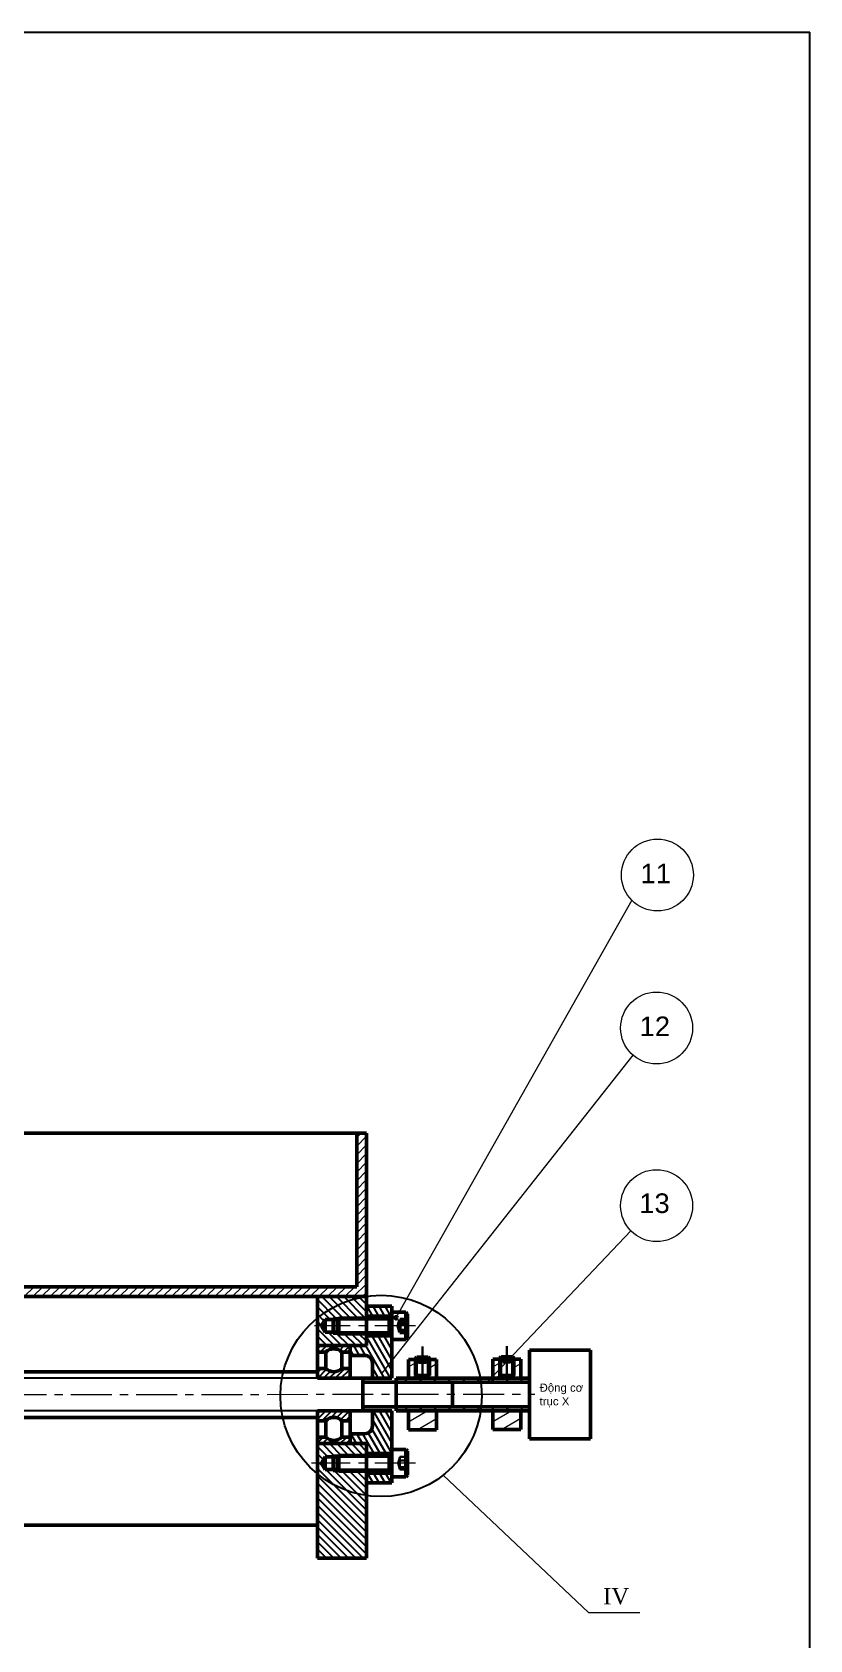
# Model space of a CAD drawing. Header units: inches. Extents: x -8900 to -5053, y -1814 to -15.
# Drawn here: x -6615.3 to -6377.4, y -507.3 to -15.5 of the extents above; entities that cross this region are included whole.
import ezdxf

# ---------------------------------------------------------------- set-up
doc = ezdxf.new("R2010")
doc.units = ezdxf.units.IN
doc.header["$LTSCALE"] = 2
doc.header["$MEASUREMENT"] = 0
for name, pattern in [('ACANSTGL', [0.11811023622, 0.07874015748, -0.03937007874]), ('CENTER', [2, 1.25, -0.25, 0.25, -0.25]), ('CENTER2', [28.575000000000003, 19.05, -3.175, 3.175, -3.175]), ('HIDDEN2', [4.762499999999999, 3.175, -1.5875])]:
    doc.linetypes.add(name, pattern=pattern)
for name, color, linetype, lineweight in [('Centerline (ISO)', 7, 'CENTER2', 30), ('duong co ban', 7, 'Continuous', 50), ('duong tam', 1, 'CENTER', 20), ('Hatch (ISO)', 6, 'Continuous', 18), ('MC', 1, 'Continuous', 35), ('net dam', 7, 'Continuous', 40), ('Visible (ISO)', 7, 'Continuous', 50), ('Visible Narrow (ISO)', 6, 'Continuous', 35)]:
    doc.layers.add(name, color=color, linetype=linetype, lineweight=lineweight)
doc.styles.get("Standard").update_dxf_attribs({"font": 'arial.ttf', "height": 2.5})

msp = doc.modelspace()

# ---------------------------------------------------------------- hatches: boundary and pattern name
h = msp.add_hatch()
h.set_pattern_fill('ANSI31', color=256, scale=0.5, angle=90, style=0)
h.set_pattern_definition([(135, (-7405.706722642825, -1579.740519466962), (-1.122532015133644, -1.122532015133644), [])])
h.paths.add_polyline_path([(-6513.017118682425, -402.2405194669618), (-6528.017118682425, -402.2405194669618), (-6528.017118682425, -411.2405194669618), (-6526.79825094531, -411.240519466962), (-6525.629456869177, -409.2953194669626), (-6523.229456869178, -409.2953194669631), (-6523.229456869178, -408.8405194669626), (-6513.017118682425, -408.8405194669626)])
h.paths.add_polyline_path([(-6513.017118682425, -413.640519466961), (-6521.513415469178, -413.640519466961), (-6523.229456869178, -413.640519466961), (-6523.229456869178, -413.185719466961), (-6525.629456869177, -413.185719466961), (-6526.79825094531, -411.2405194669616), (-6528.017118682425, -411.2405194669618), (-6528.017118682425, -417.2405194669618), (-6513.017118682425, -417.2405194669618)])
h.paths.add_polyline_path([(-6513.017118682425, -447.2405194669616), (-6513.217118682426, -447.2405194669616), (-6518.017118682426, -447.2405194669618), (-6528.017118682425, -447.240519466962), (-6528.017118682425, -453.2405194669618), (-6526.79825094531, -453.240519466962), (-6525.629456869177, -451.2953194669628), (-6523.229456869178, -451.2953194669626), (-6523.229456869178, -450.8405194669626), (-6513.017118682425, -450.8405194669626)])
h.paths.add_polyline_path([(-6513.017118682425, -455.640519466961), (-6521.513415469178, -455.640519466961), (-6523.229456869178, -455.640519466961), (-6523.229456869178, -455.1857194669608), (-6525.629456869177, -455.185719466961), (-6526.79825094531, -453.2405194669616), (-6528.017118682425, -453.2405194669616), (-6528.017118682425, -482.2405194669618), (-6513.017118682425, -482.2405194669616)])
h = msp.add_hatch()
h.set_pattern_fill('ANSI31', color=256, scale=0.5, angle=75.00000000000001, style=0)
h.set_pattern_definition([(120, (-7405.706722642825, -1579.740519466962), (-1.374815328507796, -0.79375), [])])
h.paths.add_polyline_path([(-6505.229456869178, -407.0405194669625), (-6505.229456869178, -405.2405194669618), (-6513.017118682425, -405.240519466962), (-6513.017118682425, -408.2405194669625), (-6505.229456869178, -408.2405194669627)])
h.paths.add_polyline_path([(-6505.229456869178, -414.2405194669614), (-6513.017118682425, -414.2405194669609), (-6513.017118682425, -417.2405194669616), (-6513.217118682426, -417.2405194669618), (-6518.017118682425, -417.2405194669618), (-6518.017118682425, -420.2405194669616), (-6513.629456869177, -420.2405194669618, -0.4142135623730951), (-6511.229456869178, -422.6405194669619), (-6511.229456869178, -427.240519466962), (-6505.229456869178, -427.2405194669623)])
h.paths.add_polyline_path([(-6505.229456869178, -437.240519466962), (-6511.229456869178, -437.2405194669618), (-6511.229456869178, -441.8405194669617, -0.414213562373123), (-6513.629456869178, -444.2405194669618), (-6518.017118682425, -444.2405194669616), (-6518.017118682425, -447.2405194669618), (-6513.217118682426, -447.2405194669618), (-6513.017118682425, -447.2405194669614), (-6513.017118682425, -450.240519466962), (-6505.229456869178, -450.2405194669625), (-6505.229456869178, -449.0405194669622)])
h.paths.add_polyline_path([(-6505.229456869178, -456.2405194669611), (-6513.017118682425, -456.2405194669609), (-6513.017118682425, -459.2405194669618), (-6505.229456869178, -459.2405194669618)])
at = {"linetype": 'Continuous'}
h = msp.add_hatch(dxfattribs=at)
h.set_pattern_fill('ANSI31', color=2, scale=0.4, style=0)
h.set_pattern_definition([(45, (-7405.706722642825, -1579.740519466962), (-0.8980256121069152, 0.8980256121069154), [])])
edge = h.paths.add_edge_path()
edge.add_spline(control_points=[(-6527.417118682425, -417.2405194669618), (-6527.768590545025, -417.2405194669624), (-6528.017118682424, -417.4890476043622), (-6528.017118682425, -417.8405194669617)], knot_values=[0, 0, 0, 0, 1, 1, 1, 1], weights=[1, 0.8047378541, 0.8047378541, 1], degree=3, periodic=0)
edge.add_line((-6518.617118682426, -417.2405194669618), (-6527.417118682426, -417.2405194669618))
edge.add_spline(control_points=[(-6518.017118682425, -417.8405194669617), (-6518.017118682425, -417.4890476043622), (-6518.265646819824, -417.2405194669624), (-6518.617118682426, -417.2405194669618)], knot_values=[0, 0, 0, 0, 1, 1, 1, 1], weights=[1, 0.8047378541, 0.8047378541, 1], degree=3, periodic=0)
edge.add_line((-6518.017118682425, -418.6405194669619), (-6518.017118682425, -417.8405194669617))
edge.add_spline(control_points=[(-6518.617118682426, -419.2405194669618), (-6518.265646819824, -419.240519466962), (-6518.017118682425, -418.9919913295623), (-6518.017118682425, -418.6405194669619)], knot_values=[0, 0, 0, 0, 1, 1, 1, 1], weights=[1, 0.8047378541, 0.8047378541, 1], degree=3, periodic=0)
edge.add_line((-6518.617118682426, -419.2405194669618), (-6520.567628939625, -419.2405194669618))
edge.add_spline(control_points=[(-6520.567628939625, -419.2405194669618), (-6522.008505259025, -417.8287547611617), (-6524.025732106024, -417.8287547611617), (-6525.466608425225, -419.2405194669618)], knot_values=[0, 0, 0, 0, 1, 1, 1, 1], weights=[1, 0.8095238095, 0.8095238095, 1], degree=3, periodic=0)
edge.add_line((-6525.466608425225, -419.2405194669618), (-6527.417118682424, -419.2405194669618))
edge.add_spline(control_points=[(-6528.017118682425, -418.6405194669619), (-6528.017118682424, -418.9919913295623), (-6527.768590545025, -419.240519466962), (-6527.417118682425, -419.2405194669618)], knot_values=[0, 0, 0, 0, 1, 1, 1, 1], weights=[1, 0.8047378541, 0.8047378541, 1], degree=3, periodic=0)
edge.add_line((-6528.017118682425, -418.6405194669619), (-6528.017118682425, -417.8405194669617))
edge = h.paths.add_edge_path()
edge.add_line((-6528.017118682425, -446.6405194669619), (-6528.017118682425, -445.8405194669617))
edge.add_spline(control_points=[(-6528.017118682425, -445.8405194669617), (-6528.017118682424, -445.4890476043616), (-6527.768590545025, -445.2405194669626), (-6527.417118682425, -445.2405194669618)], knot_values=[0, 0, 0, 0, 1, 1, 1, 1], weights=[1, 0.8047378541, 0.8047378541, 1], degree=3, periodic=0)
edge.add_line((-6525.466608425225, -445.2405194669618), (-6527.417118682424, -445.2405194669618))
edge.add_spline(control_points=[(-6520.567628939625, -445.2405194669618), (-6522.008505259025, -446.6522841727619), (-6524.025732106024, -446.6522841727619), (-6525.466608425225, -445.2405194669618)], knot_values=[0, 0, 0, 0, 1, 1, 1, 1], weights=[1, 0.8095238095, 0.8095238095, 1], degree=3, periodic=0)
edge.add_line((-6518.617118682426, -445.2405194669618), (-6520.567628939625, -445.2405194669618))
edge.add_spline(control_points=[(-6518.617118682426, -445.2405194669618), (-6518.265646819824, -445.2405194669626), (-6518.017118682425, -445.4890476043616), (-6518.017118682425, -445.8405194669617)], knot_values=[0, 0, 0, 0, 1, 1, 1, 1], weights=[1, 0.8047378541, 0.8047378541, 1], degree=3, periodic=0)
edge.add_line((-6518.017118682425, -446.6405194669619), (-6518.017118682425, -445.8405194669617))
edge.add_spline(control_points=[(-6518.017118682425, -446.6405194669619), (-6518.017118682425, -446.9919913295619), (-6518.265646819824, -447.2405194669622), (-6518.617118682426, -447.2405194669618)], knot_values=[0, 0, 0, 0, 1, 1, 1, 1], weights=[1, 0.8047378541, 0.8047378541, 1], degree=3, periodic=0)
edge.add_line((-6518.617118682426, -447.2405194669618), (-6527.417118682426, -447.2405194669618))
edge.add_spline(control_points=[(-6527.417118682425, -447.2405194669618), (-6527.768590545025, -447.2405194669622), (-6528.017118682424, -446.9919913295619), (-6528.017118682425, -446.6405194669619)], knot_values=[0, 0, 0, 0, 1, 1, 1, 1], weights=[1, 0.8047378541, 0.8047378541, 1], degree=3, periodic=0)
edge = h.paths.add_edge_path()
edge.add_spline(control_points=[(-6527.417118682425, -424.2405194669618), (-6527.768590545025, -424.2405194669621), (-6528.017118682424, -424.4890476043619), (-6528.017118682425, -424.8405194669617)], knot_values=[0, 0, 0, 0, 1, 1, 1, 1], weights=[1, 0.8047378541, 0.8047378541, 1], degree=3, periodic=0)
edge.add_line((-6525.466608425225, -424.2405194669618), (-6527.417118682424, -424.2405194669618))
edge.add_spline(control_points=[(-6525.466608425225, -424.2405194669618), (-6524.025732106024, -425.6522841727619), (-6522.008505259025, -425.6522841727619), (-6520.567628939625, -424.2405194669618)], knot_values=[0, 0, 0, 0, 1, 1, 1, 1], weights=[1, 0.8095238095, 0.8095238095, 1], degree=3, periodic=0)
edge.add_line((-6518.617118682426, -424.2405194669618), (-6520.567628939625, -424.2405194669618))
edge.add_spline(control_points=[(-6518.017118682425, -424.8405194669617), (-6518.017118682425, -424.4890476043619), (-6518.265646819824, -424.2405194669621), (-6518.617118682426, -424.2405194669618)], knot_values=[0, 0, 0, 0, 1, 1, 1, 1], weights=[1, 0.8047378541, 0.8047378541, 1], degree=3, periodic=0)
edge.add_line((-6518.017118682425, -426.6405194669619), (-6518.017118682425, -424.8405194669617))
edge.add_spline(control_points=[(-6518.617118682426, -427.2405194669618), (-6518.265646819824, -427.2405194669624), (-6518.017118682425, -426.9919913295619), (-6518.017118682425, -426.6405194669619)], knot_values=[0, 0, 0, 0, 1, 1, 1, 1], weights=[1, 0.8047378541, 0.8047378541, 1], degree=3, periodic=0)
edge.add_line((-6518.617118682426, -427.2405194669618), (-6527.417118682426, -427.2405194669618))
edge.add_spline(control_points=[(-6528.017118682425, -426.6405194669619), (-6528.017118682424, -426.9919913295619), (-6527.768590545025, -427.2405194669624), (-6527.417118682425, -427.2405194669618)], knot_values=[0, 0, 0, 0, 1, 1, 1, 1], weights=[1, 0.8047378541, 0.8047378541, 1], degree=3, periodic=0)
edge.add_line((-6528.017118682425, -426.6405194669619), (-6528.017118682425, -424.8405194669617))
edge = h.paths.add_edge_path()
edge.add_line((-6528.017118682425, -439.6405194669619), (-6528.017118682425, -437.8405194669617))
edge.add_spline(control_points=[(-6528.017118682425, -437.8405194669617), (-6528.017118682424, -437.4890476043624), (-6527.768590545025, -437.2405194669622), (-6527.417118682425, -437.2405194669618)], knot_values=[0, 0, 0, 0, 1, 1, 1, 1], weights=[1, 0.8047378541, 0.8047378541, 1], degree=3, periodic=0)
edge.add_line((-6518.617118682426, -437.2405194669618), (-6527.417118682426, -437.2405194669618))
edge.add_spline(control_points=[(-6518.617118682426, -437.2405194669618), (-6518.265646819824, -437.2405194669622), (-6518.017118682425, -437.4890476043624), (-6518.017118682425, -437.8405194669617)], knot_values=[0, 0, 0, 0, 1, 1, 1, 1], weights=[1, 0.8047378541, 0.8047378541, 1], degree=3, periodic=0)
edge.add_line((-6518.017118682425, -439.6405194669619), (-6518.017118682425, -437.8405194669617))
edge.add_spline(control_points=[(-6518.017118682425, -439.6405194669619), (-6518.017118682425, -439.9919913295618), (-6518.265646819824, -440.2405194669623), (-6518.617118682426, -440.2405194669618)], knot_values=[0, 0, 0, 0, 1, 1, 1, 1], weights=[1, 0.8047378541, 0.8047378541, 1], degree=3, periodic=0)
edge.add_line((-6518.617118682426, -440.2405194669618), (-6520.567628939625, -440.2405194669618))
edge.add_spline(control_points=[(-6525.466608425225, -440.2405194669618), (-6524.025732106024, -438.8287547611617), (-6522.008505259025, -438.8287547611617), (-6520.567628939625, -440.2405194669618)], knot_values=[0, 0, 0, 0, 1, 1, 1, 1], weights=[1, 0.8095238095, 0.8095238095, 1], degree=3, periodic=0)
edge.add_line((-6525.466608425225, -440.2405194669618), (-6527.417118682424, -440.2405194669618))
edge.add_spline(control_points=[(-6527.417118682425, -440.2405194669618), (-6527.768590545025, -440.2405194669623), (-6528.017118682424, -439.9919913295618), (-6528.017118682425, -439.6405194669619)], knot_values=[0, 0, 0, 0, 1, 1, 1, 1], weights=[1, 0.8047378541, 0.8047378541, 1], degree=3, periodic=0)
h = msp.add_hatch()
h.set_pattern_fill('ANSI31', color=256, scale=25, style=0)
h.set_pattern_definition([(45, (-284.5786889312722, 109.5559143820701), (-2.209708691207961, 2.209708691207961), [])])
h.paths.add_polyline_path([(-6478.058697680266, -428.4763751849254, 0.01016173906212109), (-6478.253514937585, -427.240519466962), (-6491.641102044618, -427.240519466962), (-6503.944730329474, -427.2405194669618), (-6503.944730329474, -428.4763751849251), (-6493.783959187475, -428.4763751849252)])
h.paths.add_polyline_path([(-6478.118407213844, -437.2405194669618, 0.01012242005554768), (-6477.957576743303, -436.0046637489986), (-6493.783959187475, -436.0046637489986), (-6503.944730329474, -436.0046637489986), (-6503.944730329475, -437.2405194669622), (-6491.641102044619, -437.240519466962)])
h.paths.add_polyline_path([(-6478.253514937585, -427.2405194669622, -0.01016173906212018), (-6478.058697680266, -428.4763751849254), (-6463.156349234643, -428.4763751849254), (-6463.156349234643, -427.2405194669622)])
h.paths.add_polyline_path([(-6477.957576743303, -436.0046637489985, -0.0101224200555486), (-6478.118407213844, -437.2405194669618), (-6474.389396901736, -437.2405194669617), (-6474.389396901736, -437.1614578834059), (-6465.817968330308, -437.1614578834059), (-6465.817968330307, -437.2405194669618), (-6463.156349234642, -437.2405194669617), (-6463.156349234642, -436.0046637489986)])
at = {"layer": 'duong co ban'}
for points in [[(-6503.649236818218, -408.7409980311813, 1), (-6504.339315234963, -408.7409980311813, 1)], [(-6508.007749527955, -425.7281253648205, 1), (-6508.697827944699, -425.7281253648205, 1)], [(-6475.140200964473, -427.7923867595118, 1), (-6475.830279381217, -427.7923867595118, 1)]]:
    msp.add_hatch(color=256, dxfattribs=at).paths.add_polyline_path(points)
at = {"layer": 'MC', "lineweight": 20}
h = msp.add_hatch(dxfattribs=at)
h.set_pattern_fill('ANSI31', color=256, scale=15, style=0)
h.set_pattern_definition([(45, (0, 0), (-1.325825214724776, 1.325825214724777), [])])
h.paths.add_polyline_path([(-6513.017118682425, -402.2405194669618), (-6513.017118682425, -352.2405194669618), (-6516.017118682425, -352.2405194669618), (-6516.017118682425, -399.2405194669618), (-7180.017118682425, -399.2405194669618), (-7180.017118682425, -352.2405194669618), (-7183.017118682425, -352.2405194669618), (-7183.017118682425, -402.2405194669618)])

# ---------------------------------------------------------------- linework, layer by layer
at = {"color": 7, "linetype": 'Continuous'}
for p, q in [((-7566.399313156398, -15.45334264421351), (-6377.399313156398, -15.45334264421351)), ((-6377.399313156398, -856.4533426442135), (-6377.399313156398, -15.45334264421351)), ((-6493.783959187475, -427.2405194669618), (-6495.926816330332, -427.240519466962))]:
    msp.add_line(p, q, dxfattribs=at)
at = {"lineweight": 20}
for p, q in [((-6431.849909341466, -281.0246812609705), (-6503.99427602659, -408.7409980311813)), ((-6431.498227695182, -328.4072283290209), (-6508.359692454262, -425.7161677745962)), ((-6432.174669634461, -382.1180391740815), (-6475.485240172845, -427.7923867595118))]:
    msp.add_line(p, q, dxfattribs=at)
for p, q in [((-6511.229456869178, -408.8405194669626), (-6523.229456869178, -408.8405194669626)), ((-6521.968215469178, -409.2953194669628), (-6506.123267269178, -409.2953194669631)), ((-6523.229456869178, -413.640519466961), (-6511.229456869178, -413.640519466961)), ((-6506.123267269178, -413.185719466961), (-6521.968215469178, -413.185719466961)), ((-6518.017118682425, -417.2405194669618), (-6518.017118682425, -420.2405194669614)), ((-6497.621816330332, -421.2180194669618), (-6497.621816330332, -426.8848051812481)), ((-6494.231816330333, -426.8848051812486), (-6494.231816330333, -421.2180194669618)), ((-6471.798682616023, -421.1389578834059), (-6471.798682616023, -426.8057435976922)), ((-6468.408682616025, -426.8057435976926), (-6468.408682616025, -421.1389578834059)), ((-6505.229456869177, -427.2405194669619), (-7168.617118682425, -427.2405194669618)), ((-6498.069673473189, -426.4369480383903), (-6498.069673473189, -427.2405194669619)), ((-6493.783959187475, -427.2405194669618), (-6493.783959187475, -426.2258750596332)), ((-6472.246539758879, -426.3578864548356), (-6472.24653975888, -427.2405194669622)), ((-6467.960825473167, -426.3578864548343), (-6467.960825473168, -427.2405194669622)), ((-6505.229456869178, -437.240519466962), (-7168.617118682425, -437.2405194669618)), ((-6511.229456869178, -450.8405194669626), (-6523.229456869178, -450.8405194669626)), ((-6521.968215469178, -451.2953194669628), (-6506.123267269178, -451.2953194669628)), ((-6523.229456869178, -455.640519466961), (-6511.229456869178, -455.640519466961)), ((-6506.123267269178, -455.1857194669608), (-6521.968215469178, -455.1857194669608))]:
    msp.add_line(p, q)
for centre in [(-6424.020964387949, -273.2976106054894), (-6424.287969481513, -320.0998715597352), (-6424.287969481513, -374.4499259317336)]:
    msp.add_circle(centre, 11, dxfattribs=at)
msp.add_circle((-6508.557597992215, -432.6508637399702), 30.78326290266159)
at = {"color": 7, "linetype": 'Continuous'}
for centre, start, end in [((-6518.617118682426, -417.8405194669617), 0, 90), ((-6518.617118682426, -426.6405194669619), 270, 0)]:
    msp.add_arc(centre, 0.6, start, end, dxfattribs=at)
at = {"layer": 'Centerline (ISO)', "linetype": 'HIDDEN2'}
for p, q in [((-6500.429456869178, -412.4820173012745), (-6502.829456869177, -412.4820173012747)), ((-6503.311765415554, -453.2405194669618), (-6502.829456869178, -451.4405194669628)), ((-6502.829456869178, -451.4405194669628), (-6502.829456869178, -451.280363290017)), ((-6502.829456869178, -451.280363290017), (-6500.429456869178, -451.2803632900175)), ((-6502.829456869178, -451.4405194669619), (-6502.829456869178, -451.7969085964198)), ((-6502.829456869178, -451.7969085964198), (-6502.829456869178, -453.4498374074251)), ((-6500.429456869178, -452.4176575135759), (-6502.829456869178, -452.4176575135759)), ((-6502.829456869178, -455.0405194669609), (-6503.311765415554, -453.2405194669618)), ((-6502.829456869178, -453.4498374074251), (-6502.829456869178, -454.8934482779675)), ((-6500.429456869178, -454.4820173012745), (-6502.829456869178, -454.4820173012745)), ((-6502.829456869178, -454.8934482779675), (-6502.829456869178, -455.040519466962)), ((-6502.829456869178, -455.2006773149494), (-6502.829456869178, -455.0405194669609)), ((-6500.429456869178, -455.2006773149496), (-6502.829456869178, -455.2006773149494))]:
    msp.add_line(p, q, dxfattribs=at)
at = {"layer": 'Centerline (ISO)', "linetype": 'CENTER2'}
for p, q in [((-6495.926816330332, -417.5248036310616), (-6495.926816330332, -427.240519466962)), ((-6470.103682616023, -417.4457420475056), (-6470.103682616023, -427.1614578834061))]:
    msp.add_line(p, q, dxfattribs=at)
at = {"layer": 'duong co ban'}
for p, q in [((-6528.017118682425, -427.2405194669618), (-6505.229456869177, -427.2405194669619)), ((-6528.017118682425, -437.2405194669618), (-6505.229456869178, -437.2405194669618))]:
    msp.add_line(p, q, dxfattribs=at)
at = {"layer": 'duong co ban', "lineweight": 20}
for p, q in [((-6489.528820648283, -456.8482790508955), (-6445.074858941563, -498.8620523418313)), ((-6445.074858941563, -498.8620523418313), (-6429.444683003333, -498.8620523418313))]:
    msp.add_line(p, q, dxfattribs=at)
at = {"layer": 'duong co ban'}
msp.add_circle((-6503.99427602659, -408.7409980311813), 0.3450392083723273, dxfattribs=at)
at = {"layer": 'duong tam', "ltscale": 5}
for p, q in [((-6497.989456869178, -411.2405194669618), (-6528.879771079684, -411.2405194669618)), ((-7203.453008687209, -432.2071295556925), (-6461.490811762918, -432.161457883406)), ((-6497.989456869178, -453.2405194669618), (-6529.848870887169, -453.2405194669618))]:
    msp.add_line(p, q, dxfattribs=at)
at = {"layer": 'Hatch (ISO)'}
for p, q in [((-6500.212530616046, -423.8040508520155), (-6498.069673473189, -422.5668717037522)), ((-6493.783959187476, -424.0205572029629), (-6491.641102044618, -422.7833780546982)), ((-6474.389396901737, -423.7249892684596), (-6472.24653975888, -422.4878101201963)), ((-6467.960825473167, -423.941495619407), (-6465.817968330309, -422.7043164711423)), ((-6499.361097427177, -427.240519466962), (-6498.032923575445, -426.4736979361339)), ((-6473.537963712868, -427.1614578834061), (-6472.209789861136, -426.394636352578)), ((-6500.212530616045, -440.5871269735555), (-6494.416036381634, -437.240519466962)), ((-6474.389396901736, -440.5080653899996), (-6468.592902667325, -437.1614578834061)), ((-6497.566736061943, -442.9876205712603), (-6491.641102044617, -439.566454176238)), ((-6471.743602347634, -442.9085589877044), (-6465.817968330308, -439.4873925926821))]:
    msp.add_line(p, q, dxfattribs=at)
at = {"layer": 'Visible (ISO)'}
for p, q in [((-6516.017118682425, -352.2405194669618), (-7180.017118682425, -352.2405194669618)), ((-6516.017118682425, -352.2405194669618), (-6513.017118682425, -352.2405194669618)), ((-6516.017118682425, -399.2405194669618), (-6516.017118682425, -352.2405194669618)), ((-6513.017118682425, -417.2405194669618), (-6513.017118682425, -352.2405194669618)), ((-6513.017118682425, -402.2405194669618), (-7183.017118682425, -402.2405194669618)), ((-6516.017118682425, -399.2405194669618), (-7180.017118682425, -399.2405194669618)), ((-6528.017118682425, -402.2405194669618), (-6528.017118682425, -417.7516320725617)), ((-6505.229456869178, -405.240519466962), (-6513.017118682425, -405.240519466962)), ((-6505.229456869178, -408.2405194669625), (-6505.229456869178, -405.240519466962)), ((-6500.989456869178, -407.0405194669625), (-6505.229456869178, -407.0405194669625)), ((-6505.229456869178, -407.0405194669625), (-6505.229456869178, -408.8405194669629)), ((-6500.429456869178, -407.6005194669624), (-6500.989456869178, -407.0405194669625)), ((-6500.989456869178, -407.0405194669625), (-6500.989456869178, -415.4405194669614)), ((-6500.429456869178, -409.2803632900175), (-6500.429456869178, -407.6005194669624)), ((-6526.79825094531, -411.2405194669618), (-6525.629456869177, -409.2953194669628)), ((-6525.629456869177, -413.185719466961), (-6526.79825094531, -411.2405194669618)), ((-6525.629456869177, -409.2953194669628), (-6521.968215469178, -409.2953194669628)), ((-6525.629456869177, -413.1857194669619), (-6525.629456869177, -409.2953194669617)), ((-6523.229456869178, -413.640519466961), (-6523.229456869178, -408.8405194669626)), ((-6521.968215469178, -409.2953194669628), (-6522.029456869178, -409.3565608669628)), ((-6522.029456869178, -409.3565608669628), (-6522.029456869178, -413.1244780669608)), ((-6522.029456869178, -413.1244780669608), (-6521.968215469178, -413.185719466961)), ((-6521.513415469178, -408.8405194669626), (-6521.968215469178, -409.2953194669628)), ((-6505.229456869178, -408.8405194669629), (-6521.513415469178, -408.8405194669626)), ((-6513.017118682425, -408.2405194669625), (-6505.229456869178, -408.2405194669625)), ((-6503.311765415554, -411.240519466962), (-6502.829456869177, -409.4405194669632)), ((-6502.829456869178, -413.0405194669609), (-6503.311765415554, -411.240519466962)), ((-6502.829456869177, -409.4405194669632), (-6502.829456869177, -409.280363290017)), ((-6502.829456869177, -409.280363290017), (-6500.429456869178, -409.2803632900175)), ((-6502.829456869177, -409.4405194669621), (-6502.829456869177, -409.7969085964198)), ((-6502.829456869177, -409.7969085964198), (-6502.829456869178, -411.4498374074253)), ((-6500.429456869178, -410.4176575135762), (-6502.829456869178, -410.4176575135762)), ((-6502.829456869178, -411.4498374074253), (-6502.829456869178, -412.8934482779675)), ((-6502.829456869178, -412.8934482779675), (-6502.829456869178, -413.040519466962)), ((-6502.829456869178, -413.2006773149494), (-6502.829456869178, -413.0405194669609)), ((-6500.429456869178, -409.2803632900175), (-6500.429456869178, -410.4176575135759)), ((-6500.429456869178, -410.4176575135762), (-6500.429456869178, -412.4820173012747)), ((-6500.429456869178, -412.4820173012745), (-6500.429456869178, -413.2006773149496)), ((-6528.017118682425, -417.2405194669618), (-6513.017118682425, -417.2405194669618)), ((-6528.017118682425, -427.2405194669618), (-6528.017118682425, -417.8405194669617)), ((-6521.968215469178, -413.185719466961), (-6525.629456869177, -413.185719466961)), ((-6521.968215469178, -413.185719466961), (-6521.513415469178, -413.640519466961)), ((-6521.513415469178, -413.640519466961), (-6505.229456869178, -413.6405194669612)), ((-6513.217118682426, -417.2405194669618), (-6518.017118682426, -417.2405194669618)), ((-6518.017118682425, -427.2405194669618), (-6518.017118682425, -417.2405194669618)), ((-6518.017118682425, -420.2405194669614), (-6518.017118682425, -417.2405194669623)), ((-6518.017118682426, -417.2405194669618), (-6518.017118682426, -420.2405194669618)), ((-6513.017118682425, -417.2405194669618), (-6513.217118682426, -417.2405194669618)), ((-6505.229456869178, -414.2405194669614), (-6513.017118682425, -414.2405194669611)), ((-6505.229456869178, -413.6405194669612), (-6505.229456869178, -415.4405194669614)), ((-6505.229456869178, -427.2405194669618), (-6505.229456869178, -414.2405194669614)), ((-6505.229456869178, -415.4405194669614), (-6500.989456869178, -415.4405194669614)), ((-6500.429456869178, -413.2006773149496), (-6502.829456869178, -413.2006773149494)), ((-6500.989456869178, -415.4405194669614), (-6500.429456869178, -414.8805194669615)), ((-6500.429456869178, -414.8805194669615), (-6500.429456869178, -413.2006773149496)), ((-6525.466608425225, -419.2405194669618), (-6527.417118682425, -419.2405194669618)), ((-6525.466608425225, -424.2405194669618), (-6525.466608425225, -419.2405194669618)), ((-6518.617118682426, -419.2405194669618), (-6520.567628939625, -419.2405194669618)), ((-6520.567628939625, -424.2405194669618), (-6520.567628939625, -419.2405194669618)), ((-6518.017118682425, -420.2405194669616), (-6513.629456869177, -420.2405194669618)), ((-6511.229456869178, -422.6405194669621), (-6511.229456869178, -427.240519466962)), ((-6498.069673473189, -421.4934183626631), (-6500.212530616046, -421.4934183626633)), ((-6500.212530616046, -421.4934183626633), (-6500.212530616046, -427.2405194669618)), ((-6500.212530616046, -427.240519466962), (-6500.212530616046, -421.4934183626631)), ((-6497.663602044617, -420.8119480383903), (-6498.069673473189, -421.2180194669618)), ((-6497.163995478596, -420.8119480383903), (-6497.663602044617, -420.8119480383903)), ((-6497.163995478596, -420.8119480383903), (-6496.545405904463, -420.8119480383903)), ((-6496.545405904463, -420.8119480383903), (-6495.308226756201, -420.8119480383903)), ((-6495.308226756201, -420.8119480383903), (-6494.689637182069, -420.8119480383903)), ((-6494.190030616049, -420.8119480383903), (-6494.689637182069, -420.8119480383903)), ((-6493.783959187476, -421.2180194669618), (-6494.190030616049, -420.8119480383903)), ((-6493.783959187476, -426.4369480383903), (-6493.783959187476, -421.2180194669618)), ((-6491.641102044618, -421.4934183626633), (-6493.783959187476, -421.4934183626631)), ((-6491.641102044618, -427.2405194669618), (-6491.641102044618, -421.4934183626631)), ((-6472.24653975888, -421.4143567791072), (-6474.389396901737, -421.4143567791074)), ((-6474.389396901737, -421.4143567791074), (-6474.389396901737, -427.1614578834059)), ((-6474.389396901737, -427.1614578834061), (-6474.389396901737, -421.4143567791072)), ((-6471.840468330308, -420.7328864548343), (-6472.24653975888, -421.1389578834059)), ((-6472.24653975888, -421.1389578834059), (-6472.246539758879, -426.3578864548356)), ((-6471.340861764287, -420.7328864548343), (-6471.840468330308, -420.7328864548343)), ((-6471.340861764287, -420.7328864548343), (-6470.722272190154, -420.7328864548343)), ((-6470.722272190154, -420.7328864548343), (-6469.485093041892, -420.7328864548343)), ((-6469.485093041892, -420.7328864548343), (-6468.866503467761, -420.7328864548343)), ((-6468.36689690174, -420.7328864548343), (-6468.866503467761, -420.7328864548343)), ((-6467.960825473167, -421.1389578834059), (-6468.36689690174, -420.7328864548343)), ((-6467.960825473167, -426.3578864548343), (-6467.960825473167, -421.1389578834059)), ((-6465.81796833031, -421.4143567791074), (-6467.960825473167, -421.4143567791072)), ((-6465.817968330311, -427.240519466962), (-6465.81796833031, -421.4143567791072)), ((-6463.156349234643, -425.3071075934121), (-6463.156349234643, -418.6869404042128)), ((-6463.156349234643, -418.6869404042128), (-6444.521857211232, -418.6869404042128)), ((-6444.521857211232, -418.6869404042128), (-6444.521857211232, -445.7940985297104)), ((-6528.017118682425, -425.2405194669618), (-7168.017118682425, -425.2405194669618)), ((-6525.466608425225, -424.2405194669618), (-6527.417118682425, -424.2405194669618)), ((-6518.617118682426, -424.2405194669618), (-6520.567628939625, -424.2405194669618)), ((-6514.166244342424, -427.2405194669618), (-6514.166244342424, -437.2405194669618)), ((-6491.641102044618, -427.240519466962), (-6503.944730329473, -427.2405194669619)), ((-6503.944730329474, -427.240519466962), (-6503.944730329474, -437.240519466962)), ((-6498.069673473189, -426.4369480383903), (-6497.266102044617, -427.2405194669618)), ((-6497.266102044617, -427.2405194669618), (-6494.587530616048, -427.2405194669618)), ((-6494.587530616048, -427.2405194669618), (-6493.783959187476, -426.4369480383903)), ((-6491.641102044618, -427.2405194669618), (-6493.783959187475, -427.2405194669618)), ((-6491.641102044618, -427.240519466962), (-6463.156349234644, -427.2405194669622)), ((-6472.24653975888, -426.3578864548343), (-6471.442968330308, -427.1614578834059)), ((-6471.442968330308, -427.1614578834059), (-6468.764396901739, -427.1614578834059)), ((-6468.764396901739, -427.1614578834059), (-6467.960825473167, -426.3578864548343)), ((-6467.960825473167, -426.3578864548341), (-6467.960825473167, -426.1468134760772)), ((-6463.156349234644, -425.3071075934123), (-6463.156349234642, -439.1739313405116)), ((-6463.156349234643, -427.240519466962), (-6463.156349234644, -437.2405194669618)), ((-6514.166244342424, -428.476375184925), (-6493.783959187475, -428.4763751849252)), ((-6493.783959187475, -428.4763751849252), (-6463.156349234644, -428.4763751849254)), ((-6486.676575120889, -428.4763751849252), (-6486.676575120889, -436.0046637489986)), ((-6528.017118682425, -446.6405194669619), (-6528.017118682425, -437.2405194669618)), ((-6518.017118682425, -446.6405194669619), (-6518.017118682425, -437.2405194669618)), ((-6514.166244342424, -436.0046637489986), (-6493.783959187475, -436.0046637489986)), ((-6511.229456869178, -437.240519466962), (-6511.229456869178, -441.8405194669617)), ((-6505.229456869178, -450.2405194669625), (-6505.229456869178, -437.2405194669618)), ((-6491.641102044619, -437.240519466962), (-6503.944730329473, -437.240519466962)), ((-6500.212530616046, -437.240519466962), (-6500.212530616046, -442.9876205712605)), ((-6493.783959187475, -436.0046637489986), (-6463.156349234643, -436.0046637489986)), ((-6491.641102044618, -442.9876205712605), (-6491.641102044619, -437.240519466962)), ((-6491.641102044618, -437.2405194669618), (-6463.156349234642, -437.2405194669618)), ((-6474.389396901737, -437.1614578834061), (-6474.389396901737, -442.9085589877046)), ((-6465.81796833031, -442.9085589877046), (-6465.817968330309, -437.1614578834058)), ((-6528.017118682425, -439.2405194669618), (-7168.017118682425, -439.2405194669618)), ((-6525.466608425225, -440.2405194669618), (-6527.417118682425, -440.2405194669618)), ((-6525.466608425225, -440.2405194669618), (-6525.466608425225, -445.2405194669618)), ((-6518.617118682426, -440.2405194669618), (-6520.567628939625, -440.2405194669618)), ((-6520.567628939625, -440.2405194669618), (-6520.567628939625, -445.2405194669618)), ((-6463.156349234642, -445.7940985297113), (-6463.156349234643, -439.1739313405118)), ((-6528.017118682425, -446.7294068613619), (-6528.017118682425, -482.2405194669618)), ((-6528.017118682425, -447.2405194669618), (-6513.017118682425, -447.2405194669618)), ((-6525.466608425225, -445.2405194669618), (-6527.417118682425, -445.2405194669618)), ((-6518.617118682426, -445.2405194669618), (-6520.567628939625, -445.2405194669618)), ((-6518.017118682425, -447.2405194669618), (-6518.017118682425, -444.2405194669616)), ((-6513.629456869177, -444.2405194669618), (-6518.017118682425, -444.2405194669616)), ((-6518.017118682426, -444.2405194669618), (-6518.017118682426, -447.2405194669618)), ((-6518.017118682425, -444.2405194669614), (-6518.017118682425, -447.2405194669618)), ((-6518.017118682426, -447.2405194669618), (-6513.217118682426, -447.2405194669618)), ((-6513.217118682426, -447.2405194669616), (-6513.017118682425, -447.2405194669616)), ((-6513.017118682425, -447.2405194669618), (-6513.017118682425, -482.2405194669618)), ((-6500.212530616046, -442.9876205712605), (-6491.641102044618, -442.9876205712605)), ((-6474.389396901737, -442.9085589877046), (-6465.81796833031, -442.9085589877046)), ((-6463.156349234642, -445.7940985297113), (-6444.521857211231, -445.7940985297104)), ((-6526.79825094531, -453.2405194669618), (-6525.629456869177, -451.2953194669628)), ((-6525.629456869177, -451.2953194669628), (-6521.968215469178, -451.2953194669628)), ((-6525.629456869177, -455.1857194669617), (-6525.629456869177, -451.2953194669617)), ((-6523.229456869178, -455.640519466961), (-6523.229456869178, -450.8405194669626)), ((-6521.968215469178, -451.2953194669626), (-6522.029456869178, -451.3565608669628)), ((-6522.029456869178, -451.3565608669628), (-6522.029456869178, -455.1244780669608)), ((-6521.513415469178, -450.8405194669626), (-6521.968215469178, -451.2953194669626)), ((-6505.229456869178, -450.8405194669626), (-6521.513415469178, -450.8405194669626)), ((-6513.017118682425, -450.2405194669623), (-6505.229456869178, -450.2405194669625)), ((-6500.989456869178, -449.0405194669622), (-6505.229456869178, -449.0405194669622)), ((-6505.229456869178, -449.0405194669622), (-6505.229456869178, -450.8405194669626)), ((-6500.429456869178, -449.6005194669624), (-6500.989456869178, -449.0405194669622)), ((-6500.429456869178, -451.2803632900175), (-6500.429456869178, -449.6005194669624)), ((-6500.429456869178, -451.2803632900175), (-6500.429456869178, -452.4176575135759)), ((-6500.429456869178, -452.4176575135759), (-6500.429456869178, -454.4820173012745)), ((-6525.629456869177, -455.185719466961), (-6526.79825094531, -453.2405194669618)), ((-6521.968215469178, -455.1857194669608), (-6525.629456869177, -455.185719466961)), ((-6522.029456869178, -455.1244780669608), (-6521.968215469178, -455.185719466961)), ((-6521.968215469178, -455.185719466961), (-6521.513415469178, -455.640519466961)), ((-6521.513415469178, -455.640519466961), (-6505.229456869178, -455.640519466961)), ((-6505.229456869178, -456.2405194669611), (-6513.017118682425, -456.2405194669611)), ((-6505.229456869178, -455.640519466961), (-6505.229456869178, -457.4405194669614)), ((-6505.229456869178, -459.2405194669618), (-6505.229456869178, -456.2405194669611)), ((-6500.989456869178, -457.4405194669614), (-6500.429456869178, -456.8805194669612)), ((-6500.429456869178, -454.4820173012745), (-6500.429456869178, -455.2006773149496)), ((-6500.429456869178, -456.8805194669612), (-6500.429456869178, -455.2006773149496)), ((-6513.017118682425, -459.2405194669618), (-6505.229456869178, -459.2405194669618)), ((-6505.229456869178, -457.4405194669614), (-6500.989456869178, -457.4405194669614)), ((-6528.017118682425, -472.2405194669618), (-7168.017118682425, -472.2405194669618)), ((-6528.017118682425, -482.2405194669618), (-6513.017118682425, -482.2405194669618))]:
    msp.add_line(p, q, dxfattribs=at)
at = {"layer": 'Visible (ISO)', "lineweight": 20}
msp.add_line((-6513.017118682425, -402.2405194669618), (-6513.017118682425, -352.2405194669618), dxfattribs=at)
at = {"layer": 'Visible (ISO)', "ltscale": 0.3}
for p, q in [((-6521.513415469178, -408.8405194669626), (-6521.513415469178, -413.640519466961)), ((-6505.229456869178, -408.8405194669629), (-6505.229456869177, -413.6405194669612)), ((-6500.212530616045, -427.2405194669618), (-6500.212530616045, -421.4934183626633)), ((-6498.069673473189, -421.2180194669618), (-6498.069673473189, -426.4369480383903)), ((-6474.389396901735, -427.240519466962), (-6474.389396901736, -421.4143567791074)), ((-6498.069673473189, -426.4369480383903), (-6493.783959187476, -426.4369480383903)), ((-6472.24653975888, -426.3578864548343), (-6467.960825473167, -426.3578864548343)), ((-6500.212530616045, -442.9876205712605), (-6500.212530616045, -437.240519466962)), ((-6474.389396901736, -442.9085589877046), (-6474.389396901736, -437.1614578834061)), ((-6521.513415469178, -450.8405194669626), (-6521.513415469178, -455.6405194669612)), ((-6505.229456869178, -450.8405194669626), (-6505.229456869178, -455.640519466961)), ((-6500.989456869178, -449.0405194669622), (-6500.989456869178, -457.4405194669614))]:
    msp.add_line(p, q, dxfattribs=at)
at = {"layer": 'Visible (ISO)', "ltscale": 0.08256683498620987}
for p, q in [((-6506.123267269178, -408.8405194669626), (-6506.123267269178, -413.6405194669612)), ((-6498.069673473189, -421.2180194669618), (-6493.783959187476, -421.2180194669618)), ((-6472.24653975888, -421.1389578834059), (-6467.960825473167, -421.1389578834059)), ((-6506.123267269178, -450.8405194669626), (-6506.123267269178, -455.640519466961))]:
    msp.add_line(p, q, dxfattribs=at)
at = {"layer": 'Visible (ISO)'}
for centre, radius, start, end in [((-6527.417118682425, -417.8405194669617), 0.6, 90, 180), ((-6527.417118682425, -418.6405194669619), 0.6, 180, 270), ((-6523.017118682425, -421.7405194669618), 3.5, 45.5846914028112, 134.4153085971888), ((-6518.617118682426, -418.6405194669619), 0.6, 270, 0), ((-6513.629456869177, -422.6405194669619), 2.399999999999999, 0, 90), ((-6527.417118682425, -424.8405194669617), 0.6, 90, 180), ((-6527.417118682425, -426.6405194669619), 0.6, 180, 270), ((-6523.017118682425, -421.7405194669618), 3.5, 225.5846914028112, 314.4153085971888), ((-6518.617118682426, -424.8405194669617), 0.6, 0, 90), ((-6527.417118682425, -437.8405194669617), 0.6, 90, 180), ((-6518.617118682426, -437.8405194669617), 0.6, 0, 90), ((-6527.417118682425, -439.6405194669619), 0.6, 180, 270), ((-6523.017118682425, -442.7405194669618), 3.5, 45.5846914028112, 134.4153085971888), ((-6518.617118682426, -439.6405194669619), 0.6, 270, 0), ((-6513.629456869177, -441.8405194669617), 2.400000000000003, 270, 0), ((-6527.417118682425, -445.8405194669617), 0.6, 90, 180), ((-6527.417118682425, -446.6405194669619), 0.6, 180, 270), ((-6523.017118682425, -442.7405194669618), 3.5, 225.5846914028112, 314.4153085971888), ((-6518.617118682426, -445.8405194669617), 0.6, 0, 90), ((-6518.617118682426, -446.6405194669619), 0.6, 270, 0)]:
    msp.add_arc(centre, radius, start, end, dxfattribs=at)
at = {"layer": 'Visible Narrow (ISO)', "linetype": 'ACANSTGL', "ltscale": 20}
for p, q in [((-6497.163995478596, -420.8119480383903), (-6497.163995478596, -422.4190908955331)), ((-6496.99824490176, -422.4190908955331), (-6497.163995478596, -422.4190908955331)), ((-6495.926816330332, -422.6333766098189), (-6496.99824490176, -422.4190908955331)), ((-6496.998244901762, -422.4190908955331), (-6496.854700691531, -422.4190908955331)), ((-6496.85470069153, -422.4190908955331), (-6495.926816330332, -422.4190908955331)), ((-6496.545405904463, -420.8119480383903), (-6496.545405904463, -422.4190908955331)), ((-6494.855387758906, -422.4190908955331), (-6495.926816330332, -422.6333766098189)), ((-6495.926816330332, -422.4190908955331), (-6494.998931969135, -422.4190908955331)), ((-6495.308226756201, -420.8119480383903), (-6495.308226756201, -422.4190908955331)), ((-6494.998931969135, -422.4190908955331), (-6494.855387758904, -422.4190908955331)), ((-6494.689637182069, -422.4190908955331), (-6494.855387758906, -422.4190908955331)), ((-6494.689637182069, -420.8119480383903), (-6494.689637182069, -422.4190908955331)), ((-6471.340861764287, -420.7328864548343), (-6471.340861764287, -422.3400293119772)), ((-6471.175111187451, -422.3400293119772), (-6471.340861764287, -422.3400293119772)), ((-6470.103682616023, -422.554315026263), (-6471.175111187451, -422.3400293119772)), ((-6471.175111187453, -422.3400293119772), (-6471.031566977222, -422.3400293119772)), ((-6471.031566977221, -422.3400293119772), (-6470.103682616023, -422.3400293119772)), ((-6470.722272190154, -420.7328864548343), (-6470.722272190154, -422.3400293119772)), ((-6469.032254044597, -422.3400293119772), (-6470.103682616023, -422.554315026263)), ((-6470.103682616023, -422.3400293119772), (-6469.175798254826, -422.3400293119772)), ((-6469.485093041892, -420.7328864548343), (-6469.485093041892, -422.3400293119772)), ((-6469.175798254826, -422.3400293119772), (-6469.032254044595, -422.3400293119772)), ((-6468.866503467761, -422.3400293119772), (-6469.032254044597, -422.3400293119772)), ((-6468.866503467761, -420.7328864548343), (-6468.866503467761, -422.3400293119772))]:
    msp.add_line(p, q, dxfattribs=at)
at = {"layer": 'Visible Narrow (ISO)'}
for p, q in [((-6497.663602044617, -427.240519466962), (-6500.212530616046, -427.240519466962)), ((-6491.641102044618, -427.240519466962), (-6494.190030616049, -427.240519466962)), ((-6500.212530616046, -437.2405194669618), (-6491.641102044618, -437.2405194669618)), ((-6474.389396901737, -437.1614578834059), (-6465.81796833031, -437.1614578834059))]:
    msp.add_line(p, q, dxfattribs=at)

# ---------------------------------------------------------------- texts
at = {"layer": 'duong co ban', "lineweight": 20, "attachment_point": 1}
for s, insert, char_height, width in [('  11', (-6433.855629759805, -269.8232558327925), 6, 20.56802343240997), ('  12', (-6434.136288454859, -316.5943712694115), 6, 20.56802343240997), ('  13', (-6434.241287079835, -370.6956146210146), 6, 20.56802343240997), (' {\\fTimes New Roman|b0|i0|c0|p18;\\H2x;IV}', (-6441.596860449298, -491.4252009258589), 2.5, 13.86087099027645)]:
    msp.add_mtext(s, dxfattribs=dict(at, insert=insert, char_height=char_height, width=width))
at = {"layer": 'net dam', "lineweight": 20, "insert": (-6460.077200394636, -428.8732375072669), "char_height": 2.5, "width": 14.52720749986111, "attachment_point": 1}
msp.add_mtext('{\\fArial|b0|i0|c238|p34;Đ}ộng c{\\fArial|b0|i0|c163|p34;ơ\\P}trục X', dxfattribs=at)

doc.saveas('drawing.dxf')
